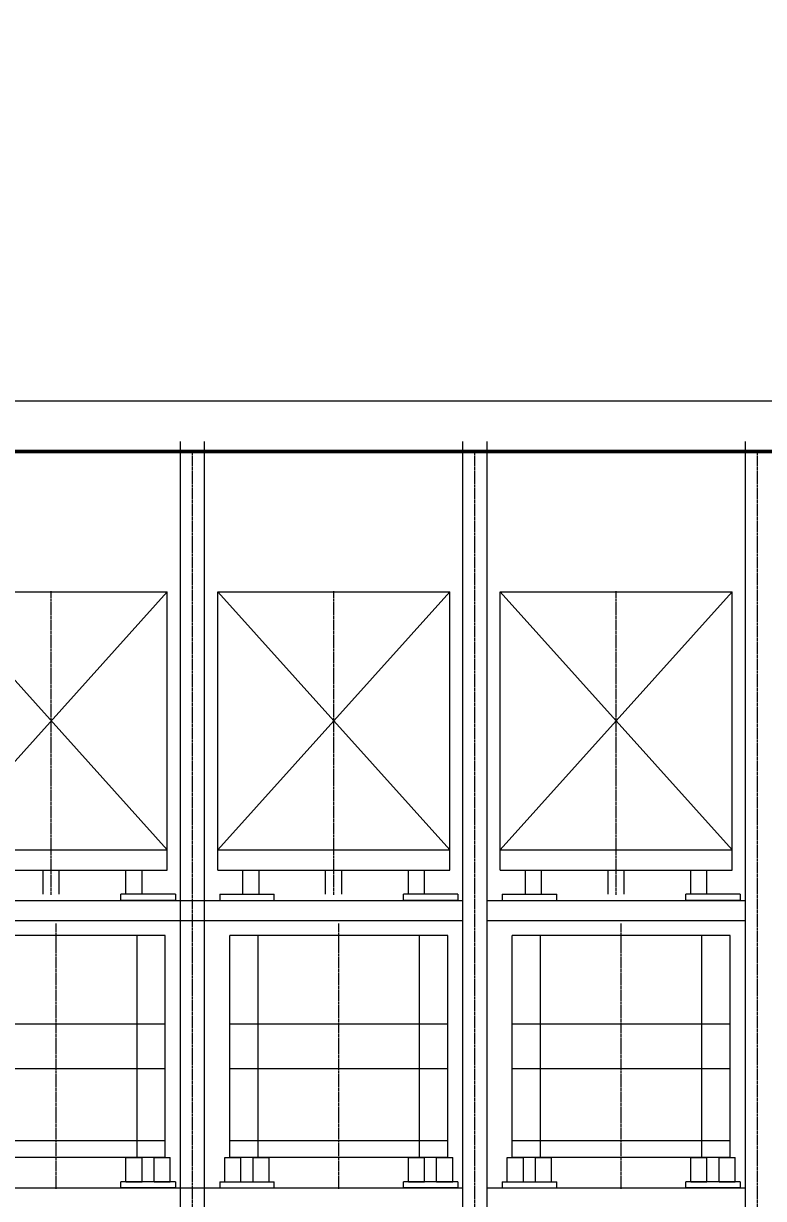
# Model space of a CAD drawing. Header units: millimetres. Extents: x -50460 to 50460, y -35640 to 35640.
# Drawn here: x -32332 to -28665, y 24012 to 29836 of the extents above; entities that cross this region are included whole.
import ezdxf

# ---------------------------------------------------------------- set-up
doc = ezdxf.new("R2010")
doc.units = ezdxf.units.MM
doc.linetypes.add('双点画线', pattern=[22, 12, -2, 2, -2, 2, -2])
doc.linetypes.add('点画线', pattern=[18, 12, -2, 2, -2])
doc.layers.get('0').update_dxf_attribs({"lineweight": 35})
for name, color, linetype, lineweight in [('7', 30, '双点画线', 18), ('EB0', 7, 'Continuous', 15), ('loading', 57, 'Continuous', 18), ('RackFrame', 5, 'Continuous', 18), ('中心线层', 1, '点画线', 18), ('剖面线层', 6, 'Continuous', 18), ('尺寸线层', 4, 'Continuous', 18), ('粗实线层AM_0', 7, 'Continuous', 50), ('细实线层', 3, 'Continuous', 18), ('细线', 7, 'Continuous', 18)]:
    doc.layers.add(name, color=color, linetype=linetype, lineweight=lineweight)
doc.dimstyles.new('AM_DEMATIC$0', dxfattribs={"dimscale": 120, "dimtxt": 3, "dimasz": 1.5, "dimexe": 1, "dimexo": 0, "dimgap": 1, "dimtad": 1, "dimdsep": 46, "dimtxsty": 'Standard', "dimblk": '_CAXARROW', "dimcen": 0, "dimdle": 3, "dimclrd": 256, "dimclre": 256, "dimclrt": 2, "dimadec": 0, "dimazin": 2, "dimtfac": 0.707107, "dimtdec": 3, "dimtmove": 0, "dimatfit": 3, "dimfxl": 0, "dimfrac": 2, "dimtolj": 1, "dimlwd": 18, "dimarcsym": 0})

# ---------------------------------------------------------------- blocks, each defined once
blk = doc.blocks.new('*X202')
at = {"layer": '中心线层', "linetype": '点画线', "lineweight": 18}
blk.add_line((0, -35.8), (0, 1280.9), dxfattribs=at)
at = {"layer": '细实线层'}
for p, q in [((-540, 120), (-540, 1220)), ((540, 1220), (-540, 1220)), ((540, 120), (540, 1220)), ((540.5, 780.8), (-540.5, 780.8)), ((540.5, 559.2), (-540.5, 559.2)), ((540, 203.3), (-540, 203.3)), ((-565, 0), (-565, 120)), ((-565, 120), (-485, 120)), ((540, 120), (-540, 120)), ((-485, 0), (-485, 120)), ((485, 0), (485, 120)), ((485, 120), (565, 120)), ((565, 0), (565, 120)), ((-565, 0), (-485, 0)), ((485, 0), (565, 0))]:
    blk.add_line(p, q, dxfattribs=at)
blk = doc.blocks.new('*X203')
at = {"layer": '中心线层', "linetype": '点画线', "lineweight": 18}
blk.add_line((0, -155.8), (0, 1160.9), dxfattribs=at)
at = {"layer": '剖面线层'}
for p, q in [((-400, 0), (-400, 1100)), ((400, 1100), (-400, 1100)), ((400, 0), (400, 1100)), ((400.5, 660.8), (-400.5, 660.8)), ((400.5, 439.2), (-400.5, 439.2)), ((400, 83.3), (-400, 83.3)), ((-425, -120), (-425, 0)), ((-425, 0), (-345, 0)), ((400, 0), (-400, 0)), ((-345, -120), (-345, 0)), ((345, -120), (345, 0)), ((345, 0), (425, 0)), ((425, -120), (425, 0)), ((-425, -120), (-345, -120)), ((345, -120), (425, -120))]:
    blk.add_line(p, q, dxfattribs=at)
blk = doc.blocks.new('*X208')
at = {"layer": '中心线层', "linetype": '点画线', "lineweight": 18}
blk.add_line((0, -35.8), (0, 1280.9), dxfattribs=at)
at = {"layer": '细实线层'}
for p, q in [((-540, 120), (-540, 1220)), ((540, 1220), (-540, 1220)), ((540, 120), (540, 1220)), ((540.5, 780.8), (-540.5, 780.8)), ((540.5, 559.2), (-540.5, 559.2)), ((540, 203.3), (-540, 203.3)), ((-565, 0), (-565, 120)), ((-565, 120), (-485, 120)), ((540, 120), (-540, 120)), ((-485, 0), (-485, 120)), ((485, 0), (485, 120)), ((485, 120), (565, 120)), ((565, 0), (565, 120)), ((-565, 0), (-485, 0)), ((485, 0), (565, 0))]:
    blk.add_line(p, q, dxfattribs=at)
blk = doc.blocks.new('*X209')
at = {"layer": '中心线层', "linetype": '点画线', "lineweight": 18}
blk.add_line((0, -155.8), (0, 1160.9), dxfattribs=at)
at = {"layer": '剖面线层'}
for p, q in [((-400, 0), (-400, 1100)), ((400, 1100), (-400, 1100)), ((400, 0), (400, 1100)), ((400.5, 660.8), (-400.5, 660.8)), ((400.5, 439.2), (-400.5, 439.2)), ((400, 83.3), (-400, 83.3)), ((-425, -120), (-425, 0)), ((-425, 0), (-345, 0)), ((400, 0), (-400, 0)), ((-345, -120), (-345, 0)), ((345, -120), (345, 0)), ((345, 0), (425, 0)), ((425, -120), (425, 0)), ((-425, -120), (-345, -120)), ((345, -120), (425, -120))]:
    blk.add_line(p, q, dxfattribs=at)
blk = doc.blocks.new('*X241')
at = {"layer": '中心线层', "linetype": '点画线', "lineweight": 18}
blk.add_line((110.1, -331.3), (110.1, 1174.7), dxfattribs=at)
at = {"layer": '细实线层'}
for p, q in [((-464.9, 1171.7), (685.1, 1171.7)), ((685.1, 1171.7), (-464.9, -108.3)), ((-464.9, 1171.7), (685.1, -108.3)), ((-464.9, -208.3), (-464.9, 1171.7)), ((685.1, -208.3), (685.1, 1171.7)), ((-464.9, -108.3), (685.1, -108.3)), ((-464.9, -208.3), (685.1, -208.3)), ((-339.9, -328.3), (-339.9, -208.3)), ((-259.9, -328.3), (-259.9, -208.3)), ((70.1, -328.3), (70.1, -208.3)), ((150.1, -328.3), (150.1, -208.3)), ((480.1, -328.3), (480.1, -208.3)), ((560.1, -328.3), (560.1, -208.3))]:
    blk.add_line(p, q, dxfattribs=at)
blk = doc.blocks.new('*X242')
at = {"layer": '中心线层', "linetype": '点画线', "lineweight": 18}
blk.add_line((110.1, -331.3), (110.1, 1174.7), dxfattribs=at)
at = {"layer": '细实线层'}
for p, q in [((-464.9, 1171.7), (685.1, 1171.7)), ((685.1, 1171.7), (-464.9, -108.3)), ((-464.9, 1171.7), (685.1, -108.3)), ((-464.9, -208.3), (-464.9, 1171.7)), ((685.1, -208.3), (685.1, 1171.7)), ((-464.9, -108.3), (685.1, -108.3)), ((-464.9, -208.3), (685.1, -208.3)), ((-339.9, -328.3), (-339.9, -208.3)), ((-259.9, -328.3), (-259.9, -208.3)), ((70.1, -328.3), (70.1, -208.3)), ((150.1, -328.3), (150.1, -208.3)), ((480.1, -328.3), (480.1, -208.3)), ((560.1, -328.3), (560.1, -208.3))]:
    blk.add_line(p, q, dxfattribs=at)
blk = doc.blocks.new('*X736')
at = {"layer": '尺寸线层', "linetype": 'Continuous', "lineweight": 18}
for points in [[(-39144.7, 30647.6), (-38964.7, 30625.1), (-38964.7, 30670.1)], [(20705.3, 30647.6), (20525.3, 30625.1), (20525.3, 30670.1)]]:
    blk.add_hatch(color=256, dxfattribs=at).paths.add_polyline_path(points, flags=0)
at = {"layer": '尺寸线层'}
for p, q in [((-39144.7, 27964.4), (-39144.7, 30767.6)), ((20705.3, 27964.4), (20705.3, 30767.6))]:
    blk.add_line(p, q, dxfattribs=at)
at = {"layer": '尺寸线层', "linetype": 'Continuous', "lineweight": 18}
blk.add_line((20705.3, 30647.6), (-39144.7, 30647.6), dxfattribs=at)
at = {"layer": '尺寸线层', "color": 2, "insert": (-9206.7, 30947.6), "char_height": 360, "width": 2448, "attachment_point": 5, "line_spacing_factor": 1.37}
blk.add_mtext('59850', dxfattribs=at)
blk = doc.blocks.new('_CAXARROW')
blk.add_hatch(color=0).paths.add_polyline_path([(0, 0), (-1, 0.125), (-1, -0.125)], flags=0)
blk = doc.blocks.new('*X793')
at = {"layer": '中心线层', "linetype": '点画线', "lineweight": 18}
blk.add_line((0, -35.8), (0, 1280.9), dxfattribs=at)
at = {"layer": '细实线层'}
for p, q in [((-540, 120), (-540, 1220)), ((540, 1220), (-540, 1220)), ((540, 120), (540, 1220)), ((540.5, 780.8), (-540.5, 780.8)), ((540.5, 559.2), (-540.5, 559.2)), ((540, 203.3), (-540, 203.3)), ((-565, 0), (-565, 120)), ((-565, 120), (-485, 120)), ((540, 120), (-540, 120)), ((-485, 0), (-485, 120)), ((485, 0), (485, 120)), ((485, 120), (565, 120)), ((565, 0), (565, 120)), ((-565, 0), (-485, 0)), ((485, 0), (565, 0))]:
    blk.add_line(p, q, dxfattribs=at)
blk = doc.blocks.new('*X794')
at = {"layer": '中心线层', "linetype": '点画线', "lineweight": 18}
blk.add_line((0, -155.8), (0, 1160.9), dxfattribs=at)
at = {"layer": '剖面线层'}
for p, q in [((-400, 0), (-400, 1100)), ((400, 1100), (-400, 1100)), ((400, 0), (400, 1100)), ((400.5, 660.8), (-400.5, 660.8)), ((400.5, 439.2), (-400.5, 439.2)), ((400, 83.3), (-400, 83.3)), ((-425, -120), (-425, 0)), ((-425, 0), (-345, 0)), ((400, 0), (-400, 0)), ((-345, -120), (-345, 0)), ((345, -120), (345, 0)), ((345, 0), (425, 0)), ((425, -120), (425, 0)), ((-425, -120), (-345, -120)), ((345, -120), (425, -120))]:
    blk.add_line(p, q, dxfattribs=at)
blk = doc.blocks.new('*X795')
at = {"layer": '中心线层', "linetype": '点画线', "lineweight": 18}
blk.add_line((110.1, -331.3), (110.1, 1174.7), dxfattribs=at)
at = {"layer": '细实线层'}
for p, q in [((-464.9, 1171.7), (685.1, 1171.7)), ((685.1, 1171.7), (-464.9, -108.3)), ((-464.9, 1171.7), (685.1, -108.3)), ((-464.9, -208.3), (-464.9, 1171.7)), ((685.1, -208.3), (685.1, 1171.7)), ((-464.9, -108.3), (685.1, -108.3)), ((-464.9, -208.3), (685.1, -208.3)), ((-339.9, -328.3), (-339.9, -208.3)), ((-259.9, -328.3), (-259.9, -208.3)), ((70.1, -328.3), (70.1, -208.3)), ((150.1, -328.3), (150.1, -208.3)), ((480.1, -328.3), (480.1, -208.3)), ((560.1, -328.3), (560.1, -208.3))]:
    blk.add_line(p, q, dxfattribs=at)

msp = doc.modelspace()

# ---------------------------------------------------------------- linework, layer by layer
at = {"layer": 'loading'}
for p, q in [((-31579.742, 25519.445), (-31849.742, 25519.445)), ((-31849.742, 25489.445), (-31849.742, 25519.445)), ((-31579.742, 25519.445), (-31579.742, 25489.445)), ((-31359.742, 25519.445), (-31089.742, 25519.445)), ((-31359.742, 25519.445), (-31359.742, 25489.445)), ((-31089.742, 25489.445), (-31089.742, 25519.445)), ((-30179.742, 25519.445), (-30449.742, 25519.445)), ((-30449.742, 25489.445), (-30449.742, 25519.445)), ((-30179.742, 25519.445), (-30179.742, 25489.445)), ((-29959.742, 25519.445), (-29689.742, 25519.445)), ((-29959.742, 25519.445), (-29959.742, 25489.445)), ((-29689.742, 25489.445), (-29689.742, 25519.445)), ((-28779.742, 25519.445), (-29049.742, 25519.445)), ((-29049.742, 25489.445), (-29049.742, 25519.445)), ((-28779.742, 25519.445), (-28779.742, 25489.445)), ((-32834.742, 25489.445), (-30154.742, 25489.445)), ((-32704.742, 25489.445), (-30154.742, 25489.445)), ((-31579.742, 25489.445), (-31849.742, 25489.445)), ((-31354.742, 25489.445), (-31089.742, 25489.445)), ((-30179.742, 25489.445), (-30449.742, 25489.445)), ((-30034.742, 25489.445), (-28754.742, 25489.445)), ((-29954.742, 25489.445), (-29689.742, 25489.445)), ((-29904.742, 25489.445), (-28754.742, 25489.445)), ((-28779.742, 25489.445), (-29049.742, 25489.445)), ((-32834.742, 25389.445), (-30154.742, 25389.445)), ((-32704.742, 25389.445), (-30154.742, 25389.445)), ((-31434.742, 25389.445), (-31424.742, 25389.445)), ((-30034.742, 25389.445), (-28754.742, 25389.445)), ((-30034.742, 25389.445), (-30024.742, 25389.445)), ((-29904.742, 25389.445), (-28754.742, 25389.445)), ((-32834.742, 24064.445), (-30154.742, 24064.445)), ((-32704.742, 24064.445), (-30154.742, 24064.445)), ((-31579.742, 24094.445), (-31849.742, 24094.445)), ((-31849.742, 24064.445), (-31849.742, 24094.445)), ((-31579.742, 24064.445), (-31849.742, 24064.445)), ((-31579.742, 24094.445), (-31579.742, 24064.445)), ((-31359.742, 24094.445), (-31089.742, 24094.445)), ((-31359.742, 24094.445), (-31359.742, 24064.445)), ((-31354.742, 24064.445), (-31089.742, 24064.445)), ((-31089.742, 24064.445), (-31089.742, 24094.445)), ((-30179.742, 24094.445), (-30449.742, 24094.445)), ((-30449.742, 24064.445), (-30449.742, 24094.445)), ((-30179.742, 24064.445), (-30449.742, 24064.445)), ((-30179.742, 24094.445), (-30179.742, 24064.445)), ((-30034.742, 24064.445), (-28754.742, 24064.445)), ((-29959.742, 24094.445), (-29689.742, 24094.445)), ((-29959.742, 24094.445), (-29959.742, 24064.445)), ((-29954.742, 24064.445), (-29689.742, 24064.445)), ((-29904.742, 24064.445), (-28754.742, 24064.445)), ((-29689.742, 24064.445), (-29689.742, 24094.445)), ((-28779.742, 24094.445), (-29049.742, 24094.445)), ((-29049.742, 24064.445), (-29049.742, 24094.445)), ((-28779.742, 24064.445), (-29049.742, 24064.445)), ((-28779.742, 24094.445), (-28779.742, 24064.445))]:
    msp.add_line(p, q, dxfattribs=at)
at = {"layer": 'RackFrame'}
for p, q in [((-31554.742, 20464.445), (-31554.742, 27714.445)), ((-31554.742, 20464.445), (-31554.742, 27714.445)), ((-31554.742, 20464.445), (-31554.742, 27714.445)), ((-31554.742, 20464.445), (-31554.742, 27714.445)), ((-31434.742, 20464.445), (-31434.742, 27714.445)), ((-30154.742, 20464.445), (-30154.742, 27714.445)), ((-30154.742, 20464.445), (-30154.742, 27714.445)), ((-30154.742, 20464.445), (-30154.742, 27714.445)), ((-30154.742, 20464.445), (-30154.742, 27714.445)), ((-30034.742, 20464.445), (-30034.742, 27714.445)), ((-28754.742, 20464.445), (-28754.742, 27714.445)), ((-28754.742, 20464.445), (-28754.742, 27714.445)), ((-28754.742, 20464.445), (-28754.742, 27714.445))]:
    msp.add_line(p, q, dxfattribs=at)
at = {"layer": '中心线层'}
for p, q in [((-31494.742, 20461.445), (-31494.742, 27717.445)), ((-30094.742, 20461.445), (-30094.742, 27717.445)), ((-28694.742, 20461.445), (-28694.742, 27717.445))]:
    msp.add_line(p, q, dxfattribs=at)
at = {"layer": '粗实线层AM_0'}
msp.add_line((-36609.654, 27714.445), (16870.258, 27714.445), dxfattribs=at)
at = {"layer": '细线'}
for p, q in [((20705.258, 27964.445), (-39144.742, 27964.445)), ((-31554.742, 27714.445), (-31554.742, 27764.445)), ((-31434.742, 27714.445), (-31434.742, 27764.445)), ((-30154.742, 27714.445), (-30154.742, 27764.445)), ((-30034.742, 27714.445), (-30034.742, 27764.445)), ((-28754.742, 27714.445), (-28754.742, 27764.445))]:
    msp.add_line(p, q, dxfattribs=at)

# ---------------------------------------------------------------- block references
at = {"layer": '7'}
for name, p in [('*X208', (-32169.742, 24094.445)), ('*X793', (-30769.742, 24094.445)), ('*X202', (-29369.742, 24094.445))]:
    msp.add_blockref(name, p, dxfattribs=at)
at = {"layer": 'EB0'}
for name, p in [('*X209', (-32169.742, 24214.445)), ('*X794', (-30769.742, 24214.445)), ('*X203', (-29369.742, 24214.445))]:
    msp.add_blockref(name, p, dxfattribs=at)
at = {"layer": '细实线层'}
for name, p in [('*X242', (-32304.876, 25847.728)), ('*X795', (-30904.876, 25847.728)), ('*X241', (-29504.876, 25847.728))]:
    msp.add_blockref(name, p, dxfattribs=at)

# ---------------------------------------------------------------- dimensions: what is measured, and where the dimension line sits
at = {"layer": '尺寸线层'}
dim = msp.add_linear_dim(base=(-39144.742, 30647.559), p1=(20705.258, 27964.445), p2=(-39144.742, 27964.445), dimstyle='AM_DEMATIC$0', override={"dimsah": 1, "dimtfill": 1, "dimtzin": 8}, dxfattribs=at)
dim.commit()
dim.dimension.update_dxf_attribs({"geometry": '*X736', "text_midpoint": (-9219.742, 30647.559)})

doc.saveas('drawing.dxf')
